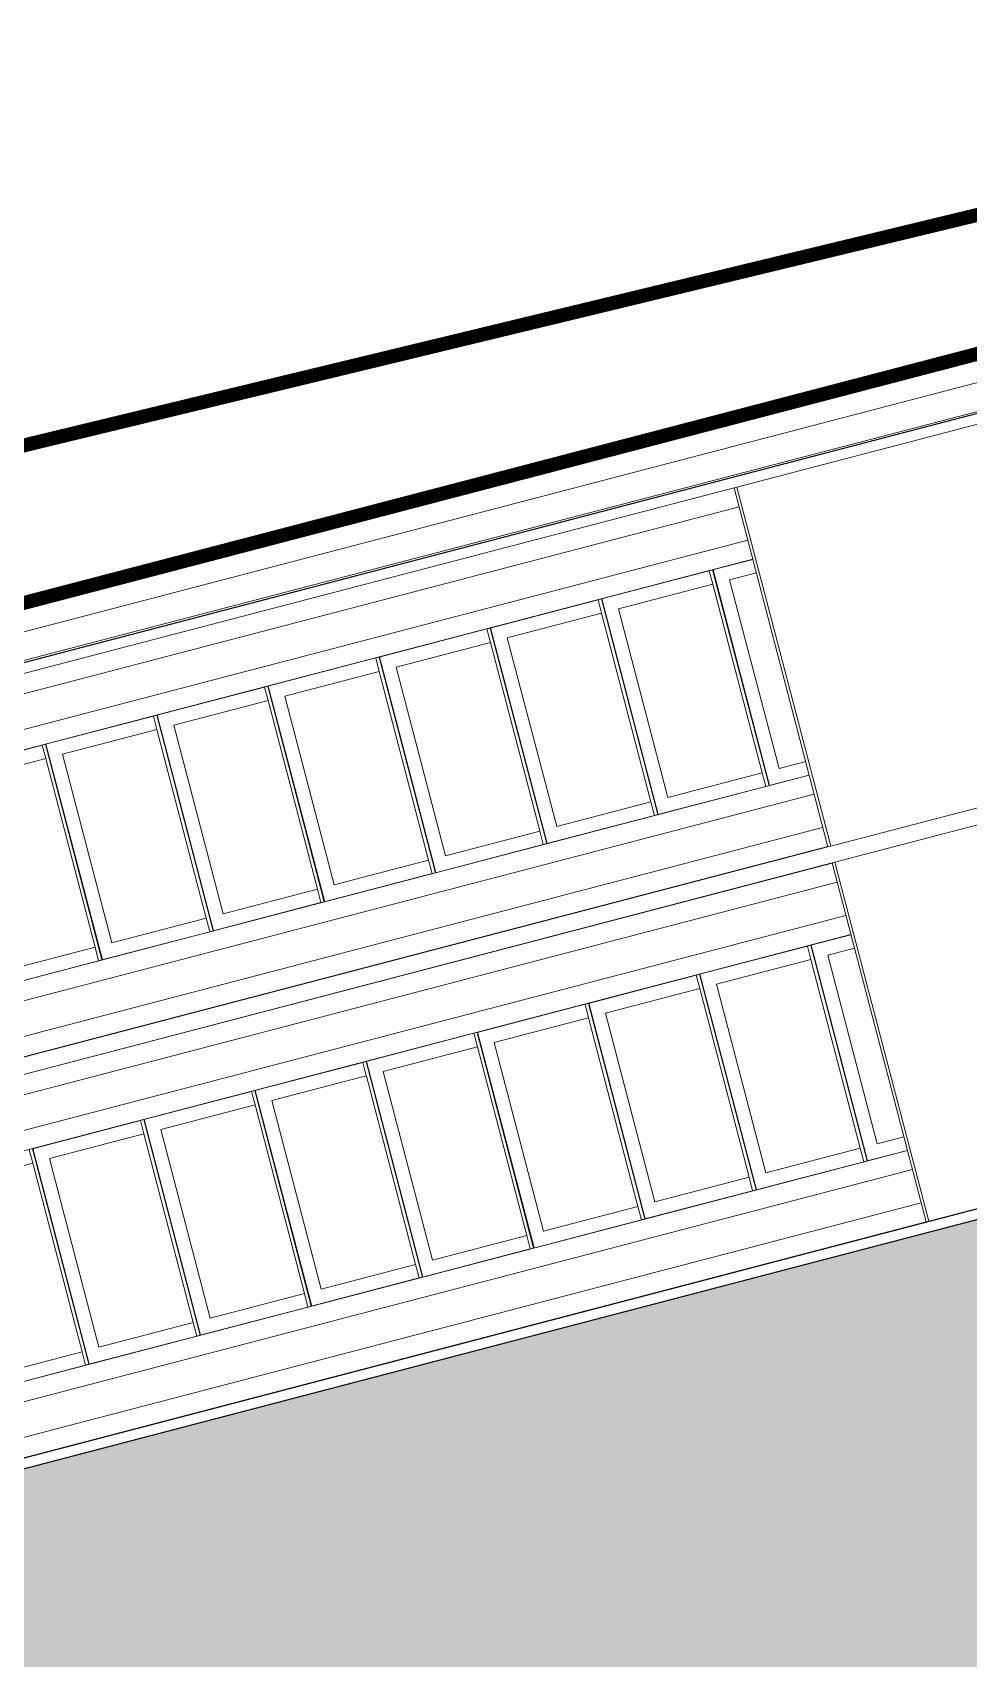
# Model space of a CAD drawing. Header units: millimetres. Extents: x -100356 to 314685, y 446 to 1273965.
# Drawn here: x 93991 to 97350, y 619804 to 625640 of the extents above; entities that cross this region are included whole.
import ezdxf

# ---------------------------------------------------------------- set-up
doc = ezdxf.new("R2010")
doc.units = ezdxf.units.MM
doc.linetypes.add('Dash', pattern=[6, 3, -3])
doc.linetypes.add('DASHED2', pattern=[0.375, 0.25, -0.125])
for name, color, linetype, lineweight in [('20180221 BF$0$TUONG 2', 2, 'Continuous', 25), ('@ color hatch', 7, 'Continuous', 13), ('gf$0$A-_GENM----_M', 7, 'Continuous', 9), ('gf$0$Core - tb$0$1-thaythuong', 9, 'Continuous', 13), ('GJ', 1, 'Continuous', 13), ('KÍNH', 150, 'Continuous', 9)]:
    doc.layers.add(name, color=color, linetype=linetype, lineweight=lineweight)

# ---------------------------------------------------------------- blocks, each defined once
blk = doc.blocks.new('SITE')
at = {"layer": 'GJ', "color": 2, "linetype": 'DASHED2', "ltscale": 200, "const_width": 50, "elevation": 0}
blk.add_lwpolyline([(-1160.8, 11822.6), (38571.9, 16750.1), (72293.8, 20682), (72665.9, 20725.4), (70991.8, 24794), (67558.7, 33008.6), (67488.7, 32988.2), (63297, 41856.2), (55641.1, 39398.5), (32498, 31968.9), (30483.5, 38296.4), (27912.2, 37565.9), (20347.2, 35807.5), (-530.8, 30760.1), (-1186, 35376.6)], dxfattribs=at)
blk = doc.blocks.new('escalator')
at = {"layer": '20180221 BF$0$TUONG 2', "ltscale": 0.5}
blk.add_lwpolyline([(0, 0), (13000, 0), (13000, -2800), (0, -2800)], close=True, dxfattribs=at)
blk.add_lwpolyline([(0, -2762.2), (12239.7, -2762.2)], dxfattribs=at)
at = {"layer": 'gf$0$A-_GENM----_M'}
for p, q in [((7385.4, -38), (7375.4, -38)), ((7375.4, -38), (7375.4, -1370)), ((8493.2, -38), (7385.4, -38)), ((7385.4, -38), (7385.4, -1370)), ((7385.4, -1370), (7385.4, -38)), ((7375.4, -1370), (7385.4, -1370)), ((7385.4, -1370), (8493.2, -1370)), ((7385.4, -1430), (7375.4, -1430)), ((7375.4, -1430), (7375.4, -2762)), ((8493.2, -1430), (7385.4, -1430)), ((7385.4, -1430), (7385.4, -2762)), ((7385.4, -2762), (7385.4, -1430)), ((7375.4, -2762), (7385.4, -2762))]:
    blk.add_line(p, q, dxfattribs=at)
at = {"layer": 'gf$0$Core - tb$0$1-thaythuong'}
for p, q in [((7375.4, -38.3), (3035.6, -38.3)), ((7375.4, -109), (4025.7, -109)), ((4025.7, -232.5), (7375.4, -232.5)), ((3035.6, -303.3), (7375.4, -303.3)), ((4739.6, -303.8), (4339.6, -303.8)), ((4739.6, -353.8), (4739.6, -303.8)), ((4739.6, -303.8), (4751.8, -303.8)), ((5152, -303.8), (4752, -303.8)), ((4752, -303.8), (4752, -1103.8)), ((4753.4, -1103.8), (4753.4, -303.8)), ((5152, -353.8), (5152, -303.8)), ((5152, -303.8), (5164.2, -303.8)), ((5564.4, -303.8), (5164.4, -303.8)), ((5164.4, -303.8), (5164.4, -1103.8)), ((5165.8, -1103.8), (5165.8, -303.8)), ((5564.4, -353.8), (5564.4, -303.8)), ((5564.4, -303.8), (5576.6, -303.8)), ((5976.8, -303.8), (5576.8, -303.8)), ((5576.8, -303.8), (5576.8, -1103.8)), ((5578.2, -1103.8), (5578.2, -303.8)), ((5976.8, -353.8), (5976.8, -303.8)), ((5976.8, -303.8), (5989, -303.8)), ((6389.1, -303.8), (5989.1, -303.8)), ((5989.1, -303.8), (5989.1, -1103.8)), ((5990.6, -1103.8), (5990.6, -303.8)), ((6389.1, -353.8), (6389.1, -303.8)), ((6389.1, -303.8), (6401.4, -303.8)), ((6801.5, -303.8), (6401.5, -303.8)), ((6401.5, -303.8), (6401.5, -1103.8)), ((6402.9, -1103.8), (6402.9, -303.8)), ((6801.5, -353.8), (6801.5, -303.8)), ((6801.5, -303.8), (6813.8, -303.8)), ((7213.9, -303.8), (6813.9, -303.8)), ((6813.9, -303.8), (6813.9, -1103.8)), ((6815.3, -1103.8), (6815.3, -303.8)), ((7213.9, -353.8), (7213.9, -303.8)), ((7213.9, -303.8), (7226.2, -303.8)), ((7375.4, -303.8), (7226.3, -303.8)), ((7226.3, -303.8), (7226.3, -1103.8)), ((7227.7, -1103.8), (7227.7, -303.8)), ((4389.7, -353.8), (4739.6, -353.8)), ((4739.6, -1053.8), (4739.6, -353.8)), ((4802.1, -1053.8), (4802.1, -353.8)), ((4802.1, -353.8), (5152, -353.8)), ((5152, -1053.8), (5152, -353.8)), ((5214.5, -1053.8), (5214.5, -353.8)), ((5214.5, -353.8), (5564.4, -353.8)), ((5564.4, -1053.8), (5564.4, -353.8)), ((5626.9, -1053.8), (5626.9, -353.8)), ((5626.9, -353.8), (5976.8, -353.8)), ((5976.8, -1053.8), (5976.8, -353.8)), ((6039.3, -1053.8), (6039.3, -353.8)), ((6039.3, -353.8), (6389.1, -353.8)), ((6389.1, -1052.6), (6389.1, -353.8)), ((6451.7, -1053.8), (6451.7, -353.8)), ((6451.7, -353.8), (6801.5, -353.8)), ((6801.5, -1053.8), (6801.5, -353.8)), ((6864, -1053.8), (6864, -353.8)), ((6864, -353.8), (7213.9, -353.8)), ((7213.9, -1053.8), (7213.9, -353.8)), ((7276.4, -1053.8), (7276.4, -353.8)), ((7276.4, -353.8), (7375.4, -353.8)), ((7375.4, -1104.3), (3035.6, -1104.3)), ((4339.6, -1103.8), (4739.6, -1103.8)), ((4739.6, -1053.8), (4389.7, -1053.8)), ((4739.6, -1103.8), (4739.6, -1053.8)), ((4751.8, -1103.8), (4739.6, -1103.8)), ((4752, -1103.8), (5152, -1103.8)), ((5152, -1053.8), (4802.1, -1053.8)), ((5152, -1103.8), (5152, -1053.8)), ((5164.2, -1103.8), (5152, -1103.8)), ((5164.4, -1103.8), (5564.4, -1103.8)), ((5564.4, -1053.8), (5214.5, -1053.8)), ((5564.4, -1103.8), (5564.4, -1053.8)), ((5576.6, -1103.8), (5564.4, -1103.8)), ((5576.8, -1103.8), (5976.8, -1103.8)), ((5976.8, -1053.8), (5626.9, -1053.8)), ((5976.8, -1103.8), (5976.8, -1053.8)), ((5989, -1103.8), (5976.8, -1103.8)), ((5989.1, -1103.8), (6389.1, -1103.8)), ((6389.1, -1053.8), (6039.3, -1053.8)), ((6389.1, -1103.8), (6389.1, -1053.8)), ((6401.4, -1103.8), (6389.1, -1103.8)), ((6401.5, -1103.8), (6801.5, -1103.8)), ((6801.5, -1053.8), (6451.7, -1053.8)), ((6801.5, -1103.8), (6801.5, -1053.8)), ((6813.8, -1103.8), (6801.5, -1103.8)), ((6813.9, -1103.8), (7213.9, -1103.8)), ((7213.9, -1053.8), (6864, -1053.8)), ((7213.9, -1103.8), (7213.9, -1053.8)), ((7226.2, -1103.8), (7213.9, -1103.8)), ((7226.3, -1103.8), (7375.4, -1103.8)), ((7375.4, -1053.8), (7276.4, -1053.8)), ((7375.4, -1175), (4025.7, -1175)), ((4025.7, -1298.5), (7374.3, -1298.5)), ((7375.4, -1369.8), (2690, -1369.8)), ((3035.6, -1369.3), (7375.4, -1369.3)), ((2690, -1430.2), (7375.4, -1430.2)), ((7375.4, -1430.7), (3035.6, -1430.7)), ((7375.4, -1501.5), (4025.7, -1501.5)), ((4025.7, -1625), (7375.4, -1625)), ((3035.6, -1695.7), (7375.4, -1695.7)), ((3977.3, -1746.2), (4327.2, -1746.2)), ((4327.2, -1746.2), (4327.2, -1696.2)), ((4327.2, -2446.2), (4327.2, -1746.2)), ((4739.6, -1696.2), (4339.6, -1696.2)), ((4339.6, -1696.2), (4339.6, -2496.2)), ((4341, -2496.2), (4341, -1696.2)), ((4389.7, -2446.2), (4389.7, -1746.2)), ((4389.7, -1746.2), (4739.6, -1746.2)), ((4739.6, -1746.2), (4739.6, -1696.2)), ((4739.6, -1696.2), (4751.8, -1696.2)), ((4739.6, -2446.2), (4739.6, -1746.2)), ((5152, -1696.2), (4752, -1696.2)), ((4752, -1696.2), (4752, -2496.2)), ((4753.4, -2496.2), (4753.4, -1696.2)), ((4802.1, -2446.2), (4802.1, -1746.2)), ((4802.1, -1746.2), (5152, -1746.2)), ((5152, -1746.2), (5152, -1696.2)), ((5152, -1696.2), (5164.2, -1696.2)), ((5152, -2446.2), (5152, -1746.2)), ((5564.4, -1696.2), (5164.4, -1696.2)), ((5164.4, -1696.2), (5164.4, -2496.2)), ((5165.8, -2496.2), (5165.8, -1696.2)), ((5214.5, -2446.2), (5214.5, -1746.2)), ((5214.5, -1746.2), (5564.4, -1746.2)), ((5564.4, -1746.2), (5564.4, -1696.2)), ((5564.4, -1696.2), (5576.6, -1696.2)), ((5564.4, -2446.2), (5564.4, -1747.6)), ((5976.8, -1696.2), (5576.8, -1696.2)), ((5576.8, -1696.2), (5576.8, -2496.2)), ((5578.2, -2496.2), (5578.2, -1696.2)), ((5626.9, -2446.2), (5626.9, -1746.2)), ((5626.9, -1746.2), (5976.8, -1746.2)), ((5976.8, -1746.2), (5976.8, -1696.2)), ((5976.8, -1696.2), (5989, -1696.2)), ((5976.8, -2446.2), (5976.8, -1746.2)), ((6389.1, -1696.2), (5989.1, -1696.2)), ((5989.1, -1696.2), (5989.1, -2496.2)), ((5990.6, -2496.2), (5990.6, -1696.2)), ((6039.3, -2446.2), (6039.3, -1746.2)), ((6039.3, -1746.2), (6389.1, -1746.2)), ((6389.1, -1746.2), (6389.1, -1696.2)), ((6389.1, -1696.2), (6401.4, -1696.2)), ((6389.1, -2446.2), (6389.1, -1746.2)), ((6801.5, -1696.2), (6401.5, -1696.2)), ((6401.5, -1696.2), (6401.5, -2496.2)), ((6402.9, -2496.2), (6402.9, -1696.2)), ((6451.7, -2446.2), (6451.7, -1746.2)), ((6451.7, -1746.2), (6801.5, -1746.2)), ((6801.5, -1746.2), (6801.5, -1696.2)), ((6801.5, -1696.2), (6813.8, -1696.2)), ((6801.5, -2446.2), (6801.5, -1746.2)), ((7213.9, -1696.2), (6813.9, -1696.2)), ((6813.9, -1696.2), (6813.9, -2496.2)), ((6815.3, -2496.2), (6815.3, -1696.2)), ((6864, -2446.2), (6864, -1746.2)), ((6864, -1746.2), (7213.9, -1746.2)), ((7213.9, -1746.2), (7213.9, -1696.2)), ((7213.9, -1696.2), (7226.2, -1696.2)), ((7213.9, -2446.2), (7213.9, -1746.2)), ((7375.4, -1696.2), (7226.3, -1696.2)), ((7226.3, -1696.2), (7226.3, -2496.2)), ((7227.7, -2496.2), (7227.7, -1696.2)), ((7276.4, -2446.2), (7276.4, -1746.2)), ((7276.4, -1746.2), (7375.4, -1746.2)), ((4327.2, -2446.2), (3977.3, -2446.2)), ((4327.2, -2496.2), (4327.2, -2446.2)), ((4739.6, -2446.2), (4389.7, -2446.2)), ((4739.6, -2496.2), (4739.6, -2446.2)), ((5152, -2446.2), (4802.1, -2446.2)), ((5152, -2496.2), (5152, -2446.2)), ((5564.4, -2446.2), (5214.5, -2446.2)), ((5564.4, -2496.2), (5564.4, -2446.2)), ((5976.8, -2446.2), (5626.9, -2446.2)), ((5976.8, -2496.2), (5976.8, -2446.2)), ((6389.1, -2446.2), (6039.3, -2446.2)), ((6389.1, -2496.2), (6389.1, -2446.2)), ((6801.5, -2446.2), (6451.7, -2446.2)), ((6801.5, -2496.2), (6801.5, -2446.2)), ((7213.9, -2446.2), (6864, -2446.2)), ((7213.9, -2496.2), (7213.9, -2446.2)), ((7375.4, -2446.2), (7276.4, -2446.2)), ((7375.4, -2496.7), (3035.6, -2496.7)), ((3927.2, -2496.2), (4327.2, -2496.2)), ((4339.4, -2496.2), (4327.2, -2496.2)), ((4339.6, -2496.2), (4739.6, -2496.2)), ((4751.8, -2496.2), (4739.6, -2496.2)), ((4752, -2496.2), (5152, -2496.2)), ((5164.2, -2496.2), (5152, -2496.2)), ((5164.4, -2496.2), (5564.4, -2496.2)), ((5576.6, -2496.2), (5564.4, -2496.2)), ((5576.8, -2496.2), (5976.8, -2496.2)), ((5989, -2496.2), (5976.8, -2496.2)), ((5989.1, -2496.2), (6389.1, -2496.2)), ((6401.4, -2496.2), (6389.1, -2496.2)), ((6401.5, -2496.2), (6801.5, -2496.2)), ((6813.8, -2496.2), (6801.5, -2496.2)), ((6813.9, -2496.2), (7213.9, -2496.2)), ((7226.2, -2496.2), (7213.9, -2496.2)), ((7226.3, -2496.2), (7375.4, -2496.2)), ((7375.4, -2567.5), (4025.7, -2567.5)), ((4025.7, -2691), (7375.4, -2691)), ((11350.3, -2762.2), (2690, -2762.2)), ((3035.6, -2761.7), (7375.4, -2761.7)), ((7385.4, -2762), (8493.2, -2762))]:
    blk.add_line(p, q, dxfattribs=at)

msp = doc.modelspace()

# ---------------------------------------------------------------- hatches: boundary and pattern name
at = {"layer": '@ color hatch'}
h = msp.add_hatch(color=31, dxfattribs=at)
edge = h.paths.add_edge_path()
edge.add_line((42290.9, 633001.9), (42290.9, 632800.4))
edge.add_line((42290.9, 632800.4), (38141.1, 632804.9))
edge.add_line((38141.1, 632804.9), (38141.1, 630305))
edge.add_line((38141.1, 630305), (39541.1, 630305))
edge.add_line((39541.1, 630305), (39541.1, 625904.9))
edge.add_line((39541.1, 625904.9), (38141.1, 625905.3))
edge.add_line((38141.1, 625905.3), (38141.1, 621702.8))
edge.add_line((38141.1, 621702.8), (32440.7, 621701.9))
edge.add_line((32440.7, 621701.9), (32441.1, 612502))
edge.add_line((32441.1, 612502), (42140.7, 612502))
edge.add_line((42140.7, 612502), (42145.7, 621902))
edge.add_line((42145.7, 621902), (46565.7, 621902))
edge.add_line((46565.7, 621902), (46565.9, 614202.1))
edge.add_line((46565.9, 614202.1), (42398.1, 614202.1))
edge.add_line((42398.1, 614202.1), (42398.1, 612502))
edge.add_line((42398.1, 612502), (43815.9, 612502))
edge.add_line((43815.9, 612502), (43815.9, 608655.1))
edge.add_line((43815.9, 608655.1), (43815.9, 607252))
edge.add_line((43815.9, 607252), (43815.9, 602002))
edge.add_line((43815.9, 602002), (41335.5, 602002.1))
edge.add_line((41335.5, 602002.1), (41339.9, 590802))
edge.add_line((41339.9, 590802), (81540.3, 590804.9))
edge.add_line((81540.3, 590804.9), (81540.5, 596954.9))
edge.add_line((81540.5, 596954.9), (81541, 596955))
edge.add_line((81541, 596955), (81540.9, 605606.3))
edge.add_line((81540.9, 605606.3), (136487.6, 612188.1))
edge.add_line((136487.6, 612188.1), (134542.3, 628433.6))
edge.add_line((134542.3, 628433.6), (131695.4, 627410.8))
edge.add_line((131695.4, 627410.8), (132214.6, 623057))
edge.add_line((132214.6, 623057), (126157.9, 622331.5))
edge.add_line((126157.9, 622331.5), (125805.4, 625294.6))
edge.add_line((125805.4, 625294.6), (118785.3, 622772.5))
edge.add_line((118785.3, 622772.5), (118790.5, 622729.1))
edge.add_line((118790.5, 622729.1), (105873.9, 621172.8))
edge.add_line((105873.9, 621172.8), (105254.3, 626336.7))
edge.add_line((105254.3, 626336.7), (101939.4, 625470.5))
edge.add_line((101939.4, 625470.5), (102649, 622756.7))
edge.add_line((102649, 622756.7), (90071.8, 619468))
edge.add_line((90071.8, 619468), (89361.6, 622184.2))
edge.add_line((89361.6, 622184.2), (87992.1, 621826.4))
edge.add_arc((86677.6, 626857.5), 5200, 187.96459, 284.64287, ccw=False)
edge.add_line((81527.8, 626137), (81224.4, 628305))
edge.add_line((81224.4, 628305), (79894.9, 628305))
edge.add_line((79894.9, 628305), (79894.9, 633005))
edge.add_line((79894.9, 633005), (42290.9, 633001.9))
h.paths.add_polyline_path([(62190.7, 621901.9), (68940.7, 621901.9), (68940.7, 605683.8), (64840.7, 605683.8), (64840.7, 607183.8), (63470.9, 607180.7), (63470.7, 613071.9), (63540.7, 613071.9), (63540.9, 619302), (62190.8, 619302.1)], flags=16)

# ---------------------------------------------------------------- linework, layer by layer
at = {"color": 3, "linetype": 'Dash', "ltscale": 30, "const_width": 50, "elevation": 0}
msp.add_lwpolyline([(136710.4, 612010.3), (81740.8, 605425.8), (81740.2, 590605.1), (41140, 590602), (41135.4, 602202.1), (41139.7, 602202), (41139.8, 612302), (32240.9, 612302), (32240.9, 621902), (34740.9, 621902), (34741.1, 623405.1), (32240.9, 623402), (32240.9, 633002), (42090.9, 633001.9), (42090.9, 633201.9), (80094.9, 633201.9), (80094.9, 628505), (81398.4, 628505), (81725.8, 626164.7, 0.44878), (87941.6, 622019.9), (110701.8, 627966.7)], format="xyb", dxfattribs=at)
at = {"layer": 'KÍNH', "elevation": 0}
for points in [[(136710.4, 612010.3), (81740.8, 605425.8), (81740.2, 590605.1), (41140, 590602), (41135.4, 602202.1), (42141.7, 602202), (42141.7, 602202), (43615.9, 602202), (43615.9, 612302), (32240.9, 612302), (32240.9, 621902), (34740.9, 621902), (34741.1, 623405.1), (32240.9, 623402), (32240.9, 633002), (42090.9, 633001.9), (42090.9, 633201.9), (80094.9, 633201.9), (80094.9, 628505), (81398.4, 628505), (81725.8, 626164.7, 0.44878), (87941.6, 622019.9), (110701.8, 627966.7)], [(136599.2, 612097.7), (81640.9, 605514.5), (81640.3, 590705.1), (41239.9, 590702), (41235.4, 602102.1), (42241.7, 602102), (42241.7, 602102), (43715.9, 602102), (43715.9, 612402), (32340.9, 612402), (32340.9, 621802), (34840.9, 621802), (34841.1, 623505.2), (32340.9, 623502.1), (32340.9, 632902), (42190.9, 632901.9), (42190.9, 633101.9), (79994.9, 633101.9), (79994.9, 628405), (81311.4, 628405), (81626.8, 626150.8, 0.44878), (87966.8, 621923.2), (110685.9, 627859.2)], [(136488, 612185.1), (81540.9, 605603.2), (81540.3, 590805.1), (41339.9, 590802), (41335.5, 602002.1), (42341.7, 602002), (42341.7, 602002), (43815.9, 602002), (43815.9, 612502), (32440.9, 612502), (32440.9, 621702), (34940.9, 621702), (34941.1, 623605.3), (32440.9, 623602.2), (32440.9, 632802), (42290.9, 632801.9), (42290.9, 633001.9), (79894.9, 633001.9), (79894.9, 628305), (81224.4, 628305), (81527.8, 626137, 0.44878), (87992.1, 621826.4), (110670.1, 627751.7)]]:
    msp.add_lwpolyline(points, format="xyb", dxfattribs=at)

# ---------------------------------------------------------------- block references
at = {"layer": '20180221 BF$0$TUONG 2', "rotation": 14.65371874512413}
msp.add_blockref('escalator', (89363.5, 622176.9, 0), dxfattribs=at)
at = {"layer": 'GJ'}
msp.add_blockref('SITE', (82927, 590602.1, 0), dxfattribs=at)

doc.saveas('drawing.dxf')
